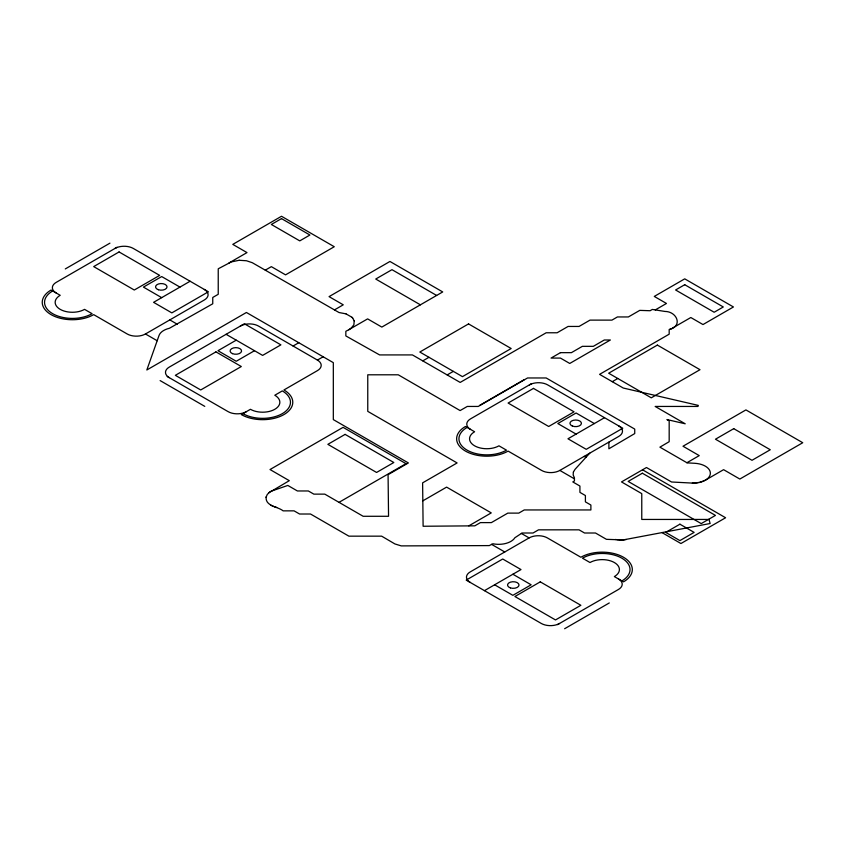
<?xml version="1.0" encoding="UTF-8"?>
<svg xmlns="http://www.w3.org/2000/svg" width="845" height="845" viewBox="0 0 845 845"><rect width="100%" height="100%" fill="white"/><g stroke="black" fill="none" stroke-linecap="round" stroke-linejoin="round"><path stroke-width="1.27" d="M686.9 462.733L699.237 455.613L683.003 446.234L745.924 409.909L802.75 442.727L739.829 479.052L723.595 469.672L705.321 480.224L699.797 482.358L693.217 483.129L671.553 481.999L646.467 467.517L621.508 481.925L641.767 493.628L641.767 519.443L708.997 519.443L710.138 523.52L623.177 539.923L606.456 539.332L595.493 533.005L584.539 533.005L579.057 529.836L538.518 529.836L533.037 533.005L522.083 533.005L514.89 537.737A17.227 9.939 0 0 1 492.899 543.768L489.297 545.595L401.238 545.891L394.921 543.948L381.644 536.163L348.89 536.163L310.527 514.013L299.563 514.013L294.081 510.855L283.128 510.855C277.857 506.493 265.003 506.345 266.175 496.839M266.048 497.367L267.231 494.536L269.333 492.371M573.375 472.101L573.174 474.985L574.431 477.816L574.442 480.974L572.794 481.925L579.923 486.044L579.923 492.371L585.405 495.54L585.405 501.867L590.887 505.035L590.887 509.947L524.249 509.947L518.777 513.116L507.813 513.116L491.367 522.611L480.414 522.611L474.827 525.833L423.113 526.255L422.616 482.854L457.103 462.944L367.765 411.367L367.765 374.8L398.259 374.8L460.113 410.575L467.274 406.445L478.238 406.445L527.555 377.968L546.176 377.968L634.732 429.091L634.732 433.57L608.886 448.79L608.886 442.115M573.385 472.07L575.033 469.345L589.757 453.163M351.055 328.293L353.886 324.797L354.203 320.92M268.794 492.804L289.296 480.668L270.009 469.535L343.081 427.348L406.001 463.673L339.025 502.342M269.84 491.98L270.4 491.61M351.024 328.314L348.795 329.74M65.287 268.932L109.934 243.159M117.043 247.258L56.15 282.41A12.918 7.457 0 0 0 56.15 292.962M190.114 281.237L153.579 302.33L171.841 312.882L208.377 291.789L133.278 248.43A12.918 7.457 0 0 0 115.015 248.43M228.932 263.017L246.993 252.592L232.787 244.385L281.501 216.267L334.271 246.729L285.557 274.857L271.351 266.65L265.288 270.157M52.696 290.965A27.843 16.076 0 0 0 52.696 313.696A27.843 16.076 0 0 0 92.073 313.696L84.563 309.365A17.227 9.939 0 0 1 60.206 309.365A17.227 9.939 0 0 1 60.206 295.306L51.08 290.025A30.135 17.396 0 0 0 51.08 314.636A30.135 17.396 0 0 0 93.7 314.636L127.194 333.976A12.918 7.457 0 0 0 145.456 333.976L204.321 299.986A12.918 7.457 0 0 0 204.321 289.444M236.241 340.165L217.968 350.707L236.241 361.259L254.503 350.707M334.462 309.904L343.26 304.823L329.054 296.627L389.946 261.464L442.717 291.937L381.824 327.089L367.617 318.882L349.07 329.582M293.067 346.017L298.792 342.721M240.297 326.096A12.918 7.457 0 0 1 258.57 326.096L317.424 360.086L323.149 356.78M422.817 360.857L428.964 357.308M447.206 374.895L453.321 371.367M479.675 405.389L524.333 379.606M655.287 309.914L666.462 303.461L654.284 296.426L684.725 278.85L733.439 306.967L702.998 324.554L690.819 317.519L672.176 328.261M531.442 383.714L470.549 418.866A12.918 7.457 0 0 0 470.549 429.408M612.266 381.676L617.79 378.486M422.817 500.853L446.604 487.121L491.251 512.904L468.774 525.875M604.502 417.694L567.967 438.787L586.24 449.329L622.776 428.235L547.676 384.887A12.918 7.457 0 0 0 529.403 384.887M467.095 427.422A27.843 16.076 0 0 0 467.095 450.153A27.843 16.076 0 0 0 506.472 450.153L498.962 445.822A17.227 9.939 0 0 1 474.605 445.822A17.227 9.939 0 0 1 474.605 431.753L465.468 426.482A30.135 17.396 0 0 0 465.468 451.093A30.135 17.396 0 0 0 508.099 451.093L541.582 470.422A12.918 7.457 0 0 0 559.855 470.422L618.709 436.442A12.918 7.457 0 0 0 618.709 425.901M621.867 580.927A27.843 16.076 0 0 0 621.867 558.186A27.843 16.076 0 0 0 582.49 558.186L590 562.527A17.227 9.939 0 0 1 614.357 562.527A17.227 9.939 0 0 1 614.357 576.586L623.494 581.856A30.135 17.396 0 0 0 623.494 557.256A30.135 17.396 0 0 0 580.874 557.256L547.38 537.916A12.918 7.457 0 0 0 529.118 537.916L470.253 571.896A12.918 7.457 0 0 0 470.253 582.448M484.46 590.655L520.995 569.562L502.733 559.01L466.197 580.103L541.296 623.462A12.918 7.457 0 0 0 559.559 623.462M557.531 624.635L618.424 589.483A12.918 7.457 0 0 0 618.424 578.931M564.629 628.733L609.287 602.95M270.907 491.283L287.828 485.442L297.398 490.966L308.351 490.966L313.833 494.135L324.797 494.135L363.149 516.284L388.552 516.284L388.077 474.668L408.388 462.944L333.321 419.606L333.321 362.653L246.413 312.481L146.84 369.973L159.029 335.497A17.227 9.939 0 0 1 169.391 328.282L212.75 303.788L212.75 297.461L218.232 294.303L218.232 268.784L231.287 261.918L239.167 260.281M348.763 329.761L345.837 331.293L345.837 335.93L379.595 354.921L412.423 354.921L460.176 382.426L546.176 332.772L557.13 332.772L568.093 326.445L579.057 326.445L590.011 320.118L611.938 320.118L617.42 316.949L628.374 316.949L639.76 310.379L650.111 310.728L652.34 309.439L664.952 311.446C676.908 311.435 683.225 326.159 669.177 329.582L669.177 334.176L599.58 374.356L623.272 388.035L698.319 405.399L697.97 406.445L655.171 406.445L685.211 423.789L666.916 419.553L669.177 420.863L669.177 441.692L659.913 447.153L687.143 462.87L694.77 463.292A17.227 9.939 0 0 1 709.335 469.809A17.227 9.939 0 0 1 705.374 480.192L704.719 480.541M671.458 328.631L670.898 328.895M704.075 480.879L703.42 481.154M670.117 329.223L669.515 329.455M702.744 481.449L702.015 481.703M701.297 481.946L700.526 482.157M699.766 482.368L698.973 482.537M698.15 482.706L697.357 482.822M626.261 539.522L625.448 539.659M696.534 482.939L695.699 483.013M624.624 539.775L623.8 539.86M694.833 483.087L694.02 483.108M622.966 539.934L622.121 539.966M239.177 260.281L246.465 260.756L252.275 262.7L339.014 312.523L345.964 313.854M693.143 483.129L692.34 483.108M621.276 539.987L620.431 539.976M619.586 539.955L618.751 539.892M617.917 539.828L617.093 539.712M616.269 539.596L615.466 539.448M276.695 507.444L275.924 507.243M275.164 507.032L274.435 506.789M273.706 506.535L273.03 506.25M346.006 313.865L351.911 317.255M272.343 505.965L271.72 505.637M271.023 505.278L270.516 504.951M436.633 295.454L391.974 269.671L375.74 279.04L420.387 304.823M594.362 423.556L576.089 413.004L557.827 423.556L576.089 434.098M642.527 469.788L725.591 517.753L680.933 543.525L662.153 532.677M584.212 456.363L585.934 457.356M559.855 470.422L574.442 478.851M179.964 287.099L161.691 276.558L143.428 287.099L161.691 297.651M226.09 334.303L262.626 355.396L280.889 344.855L244.363 323.762L169.264 367.11A12.918 7.457 0 0 0 169.264 377.662M169.813 319.906L177.323 324.248M521.344 533.427L529.118 537.916M145.456 333.976L157.181 340.736M491.505 544.328L504.761 551.975M512.873 574.241L531.146 584.793L512.873 595.334L494.61 584.793M167.225 376.49L228.118 411.642A12.918 7.457 0 0 0 246.391 411.642M160.127 380.588L204.775 406.371M352.714 318.111L351.932 317.276M352.735 318.132L354.203 320.899M242.937 413.638A27.843 16.076 0 0 0 282.314 413.638A27.843 16.076 0 0 0 282.314 390.908L274.805 395.238A17.227 9.939 0 0 1 274.805 409.297A17.227 9.939 0 0 1 250.447 409.297L241.311 414.578A30.135 17.396 0 0 0 283.941 414.578A30.135 17.396 0 0 0 283.941 389.967L317.424 370.628A12.918 7.457 0 0 0 317.424 360.086M119.071 251.947L93.7 266.597L134.292 290.025L159.663 275.385L119.071 251.947M281.501 218.612L271.351 224.464L299.764 240.878L309.914 235.016L281.501 218.612M215.94 351.879L175.348 375.317L200.719 389.967L241.311 366.529L215.94 351.879M468.542 323.91L419.828 352.027L462.458 376.638L511.172 348.52L468.542 323.91M345.109 434.383L327.86 444.343L376.574 472.461L393.823 462.5L345.109 434.383M560.436 352.661L551.046 358.079L560.436 358.079L569.752 363.456L610.375 339.996L604.281 339.996L593.317 346.334L582.363 346.334L571.4 352.661L560.436 352.661M684.725 284.712L675.599 289.983L714.162 312.249L723.288 306.967L684.725 284.712M533.47 388.394L508.099 403.044L548.69 426.482L574.061 411.832L533.47 388.394M657.378 345.087L608.664 373.215L651.284 397.826L699.998 369.698L657.378 345.087M642.369 473.221L628.162 481.418L701.234 523.604L715.44 515.408L642.369 473.221M733.745 428.658L715.472 439.21L752.008 460.303L770.27 449.751L733.745 428.658M540.272 581.856L514.901 596.507L555.503 619.945L580.874 605.295L540.272 581.856M679.919 524.196L665.712 532.392L679.919 540.599L694.125 532.392L679.919 524.196M572.34 426.017A5.746 3.317 0 0 0 581.402 423.641A5.746 3.317 0 0 0 573.311 420.303A5.746 3.317 0 0 0 572.34 426.017M510.412 587.898A5.746 3.317 0 0 0 519.02 585.025A5.746 3.317 0 0 0 510.412 582.152A5.746 3.317 0 0 0 510.412 587.898M158.416 289.74A5.746 3.317 0 0 0 167.035 286.867A5.746 3.317 0 0 0 158.416 283.994A5.746 3.317 0 0 0 158.416 289.74M232.491 353.643A5.746 3.317 0 0 0 241.543 351.266A5.746 3.317 0 0 0 233.463 347.929A5.746 3.317 0 0 0 232.491 353.643"/></g></svg>
